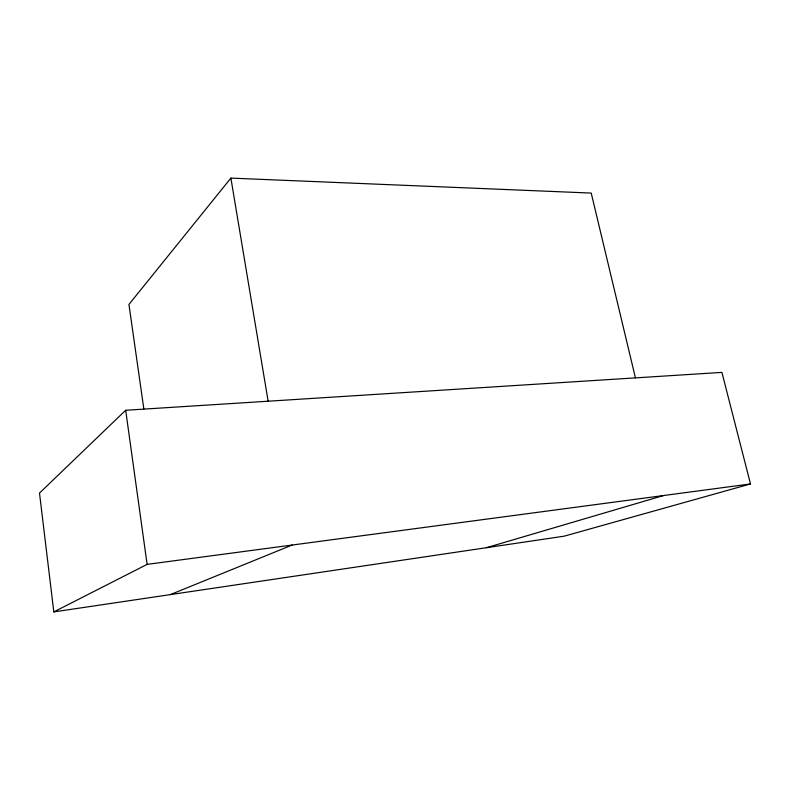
<?xml version="1.0" encoding="UTF-8"?>
<svg xmlns="http://www.w3.org/2000/svg" width="790" height="790" viewBox="0 0 790 790"><rect width="100%" height="100%" fill="white"/><g stroke="black" fill="none" stroke-linecap="round" stroke-linejoin="round"><path stroke-width="1.19" d="M635.437 377.877L591.216 193.076L230.887 178.096L128.938 304.446L143.849 409.022M125.679 410.267L39.5 493.079L53.819 611.904L564.228 536.163L750.5 483.944L721.902 372.386L125.679 410.267L147.118 564.376L53.819 611.904M170.324 594.613L292.152 545.041M486.354 547.717L663.58 495.528M147.118 564.376L750.5 483.944M230.887 178.096L268.136 401.211"/></g></svg>
